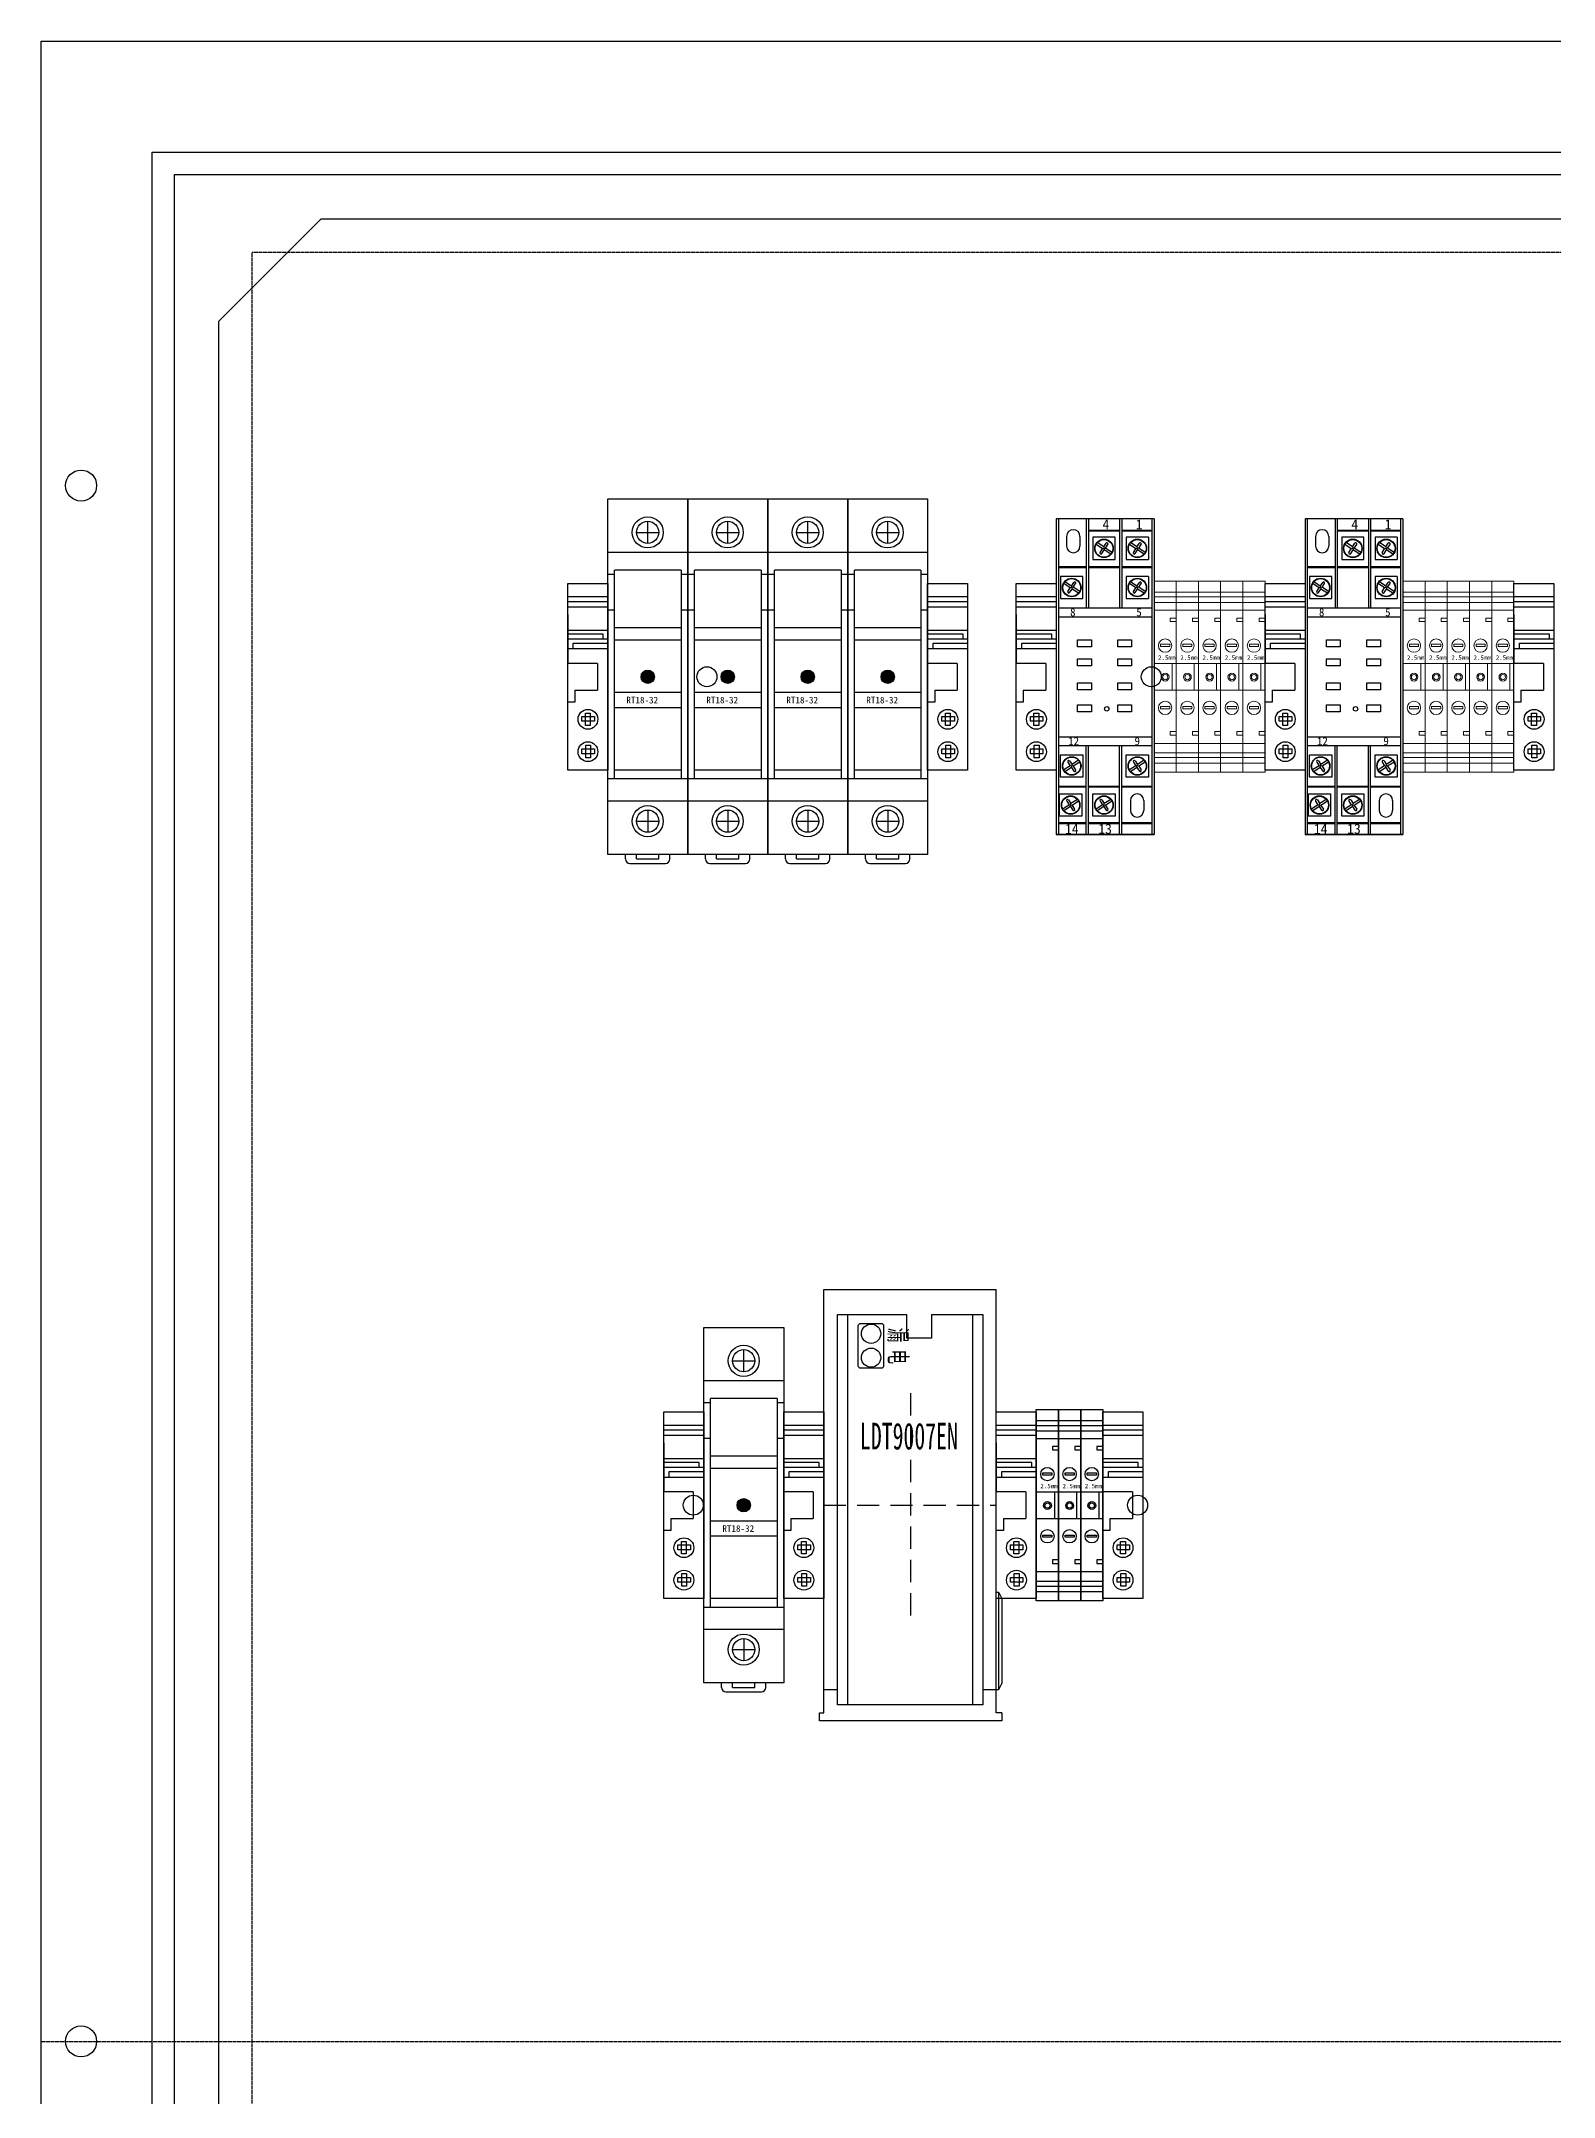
# Model space of a CAD drawing. Extents: x 990312 to 991012, y 80694 to 81594.
# Drawn here: x 990311.9 to 990652.3, y 81131.9 to 81594.4 of the extents above; entities that cross this region are included whole.
import ezdxf

# ---------------------------------------------------------------- set-up
doc = ezdxf.new("R2010")
doc.units = 0
doc.header["$MEASUREMENT"] = 0
doc.linetypes.add('DASHED', pattern=[0.75, 0.5, -0.25])
doc.linetypes.add('LYJS-XX', pattern=[0.35, 0.25, -0.1])
doc.layers.add('LY-JS-BJ', color=7, linetype='Continuous')
doc.layers.add('LY-JS-YQJ', color=7, linetype='Continuous')
doc.layers.add('LY-二次控制图', color=7, linetype='Continuous', lineweight=18)
doc.styles.add('宋体', font='', dxfattribs={"width": 0.65})
doc.styles.get('宋体').set_extended_font_data('SimSun')

# ---------------------------------------------------------------- blocks, each defined once
blk = doc.blocks.new('A$C7B1F7792')
at = {"layer": 'LY-JS-BJ', "color": 1}
blk.add_lwpolyline([(-287, 410), (287, 410), (310, 387), (310, -387), (287, -410), (-287, -410), (-310, -387), (-310, 387)], close=True, dxfattribs=at)
blk = doc.blocks.new('端子堵头')
at = {"layer": 'LY-JS-YQJ'}
for p, q in [((0, 39.03), (9, 39.03)), ((0, 37.96), (9, 37.96)), ((0, 36.73), (9, 36.73)), ((0, 35), (0, 24)), ((9, 35), (9, 24)), ((9, 34.58), (9, 33.47)), ((0, 31.48), (9, 31.48)), ((7.97, 30.59), (0, 30.59)), ((0, 29.53), (9, 29.53)), ((1.25, 27.32), (1.25, 28.56)), ((1.25, 28.56), (9, 28.56)), ((7.97, 29.53), (7.97, 30.59)), ((0, 27.32), (9, 27.32)), ((6.66, 24), (0, 24)), ((6.66, 24), (6.66, 18)), ((1.59, 15.27), (0, 15.27)), ((1.59, 18), (1.59, 15.27)), ((1.59, 18), (6.66, 18))]:
    blk.add_line(p, q, dxfattribs=at)
for points in [[(0, 42), (9, 42), (9, 0), (0, 0)], [(3.2, 12.05), (6.01, 12.05), (6.01, 10.99), (3.2, 10.99)], [(5.06, 12.84), (5.06, 10.03), (3.99, 10.03), (3.99, 12.84)], [(3.2, 4.76), (6.01, 4.76), (6.01, 3.69), (3.2, 3.69)], [(5.13, 5.6), (5.13, 2.79), (4.06, 2.79), (4.06, 5.6)]]:
    blk.add_lwpolyline(points, close=True, dxfattribs=at)
for centre in [(4.54, 11.43), (4.54, 4.14)]:
    blk.add_circle(centre, 2.23, dxfattribs=at)
blk = doc.blocks.new('RT18保险 正视图')
at = {"layer": 'LY-JS-YQJ'}
blk.add_hatch(color=1, dxfattribs=at).paths.add_polyline_path([(1.5, -40, 1), (-1.5, -40, 1)])
for p, q in [((-9, -80), (-9, 0)), ((-9, 0), (9, 0)), ((9, 0), (9, -80)), ((-2.5, -7.51), (2.5, -7.51)), ((0, -10.01), (0, -5.01)), ((9, -12.01), (-9, -12.01)), ((-7.5, -17), (-9, -17)), ((7.5, -16), (-7.5, -16)), ((-7.5, -63), (-7.5, -16)), ((7.5, -16), (7.5, -63)), ((9, -17), (7.5, -17)), ((-7.5, -25), (-9, -25)), ((9, -25), (7.5, -25)), ((7.5, -29), (-7.5, -29)), ((7.5, -31.75), (-7.5, -31.75)), ((-7.5, -43.5), (7.5, -43.5)), ((-7.5, -46.9), (7.5, -46.9)), ((9, -63), (-9, -63)), ((7.5, -61), (-7.5, -61)), ((9, -67.99), (-9, -67.99)), ((-2.5, -72.49), (2.5, -72.49)), ((0, -69.99), (0, -74.99)), ((9, -80), (-9, -80)), ((-5, -81), (-5, -80)), ((-4, -82), (4, -82)), ((-2.5, -81), (-2.5, -80)), ((-2.5, -81), (2.5, -81)), ((2.5, -81), (2.5, -80)), ((5, -81), (5, -80))]:
    blk.add_line(p, q, dxfattribs=at)
for centre, radius in [((0, -7.51), 3.5), ((0, -7.51), 2.5), ((0, -72.49), 3.5), ((0, -72.49), 2.5)]:
    blk.add_circle(centre, radius, dxfattribs=at)
at = {"layer": 'LY-JS-YQJ', "color": 1}
blk.add_circle((0, -40), 1.5, dxfattribs=at)
at = {"layer": 'LY-JS-YQJ'}
for centre, start, end in [((-4, -81), 180, 270), ((4, -81), 270, 0)]:
    blk.add_arc(centre, 1, start, end, dxfattribs=at)
at = {"layer": 'LY-JS-YQJ', "insert": (-4.8, -44.5), "char_height": 1.5, "width": 12.3, "attachment_point": 1}
blk.add_mtext('RT18-32', dxfattribs=at)
blk = doc.blocks.new('RT18-32X-6A')
at = {"layer": 'LY-JS-YQJ'}
blk.add_blockref('RT18保险 正视图', (9, 80), dxfattribs=at)
blk = doc.blocks.new('A$C6ECE46AB')
at = {"layer": 'LY-二次控制图', "lineweight": -3}
for name, p in [('RT18-32X-6A', (9, -40)), ('RT18-32X-6A', (27, -40)), ('RT18-32X-6A', (45, -40)), ('RT18-32X-6A', (63, -40)), ('端子堵头', (0, -21)), ('端子堵头', (81, -21))]:
    blk.add_blockref(name, p, dxfattribs=at)
blk = doc.blocks.new('HH52P')
at = {"layer": 'LY-JS-YQJ'}
for p, q in [((0, 71), (0, 0)), ((22, 71), (0, 71)), ((0, 71), (0, 68.5)), ((0.5, 71), (0.5, 0)), ((6.75, 71), (6.75, 51)), ((7.25, 71), (7.25, 51)), ((14.25, 71), (14.25, 51)), ((14.75, 71), (14.75, 51)), ((21.5, 71), (21.5, 0)), ((22, 71), (22, 0)), ((2.34, 67.09), (2.34, 64.88)), ((5.34, 67.09), (5.34, 64.88)), ((7.25, 68.5), (14.25, 68.5)), ((7.25, 68.3), (14.25, 68.3)), ((8.24, 66.87), (8.24, 61.87)), ((13.24, 66.87), (8.24, 66.87)), ((10.4, 64.3), (8.95, 65.27)), ((10.67, 64.71), (9.21, 65.67)), ((10.67, 64.71), (11.21, 65.53)), ((11.07, 64.44), (11.61, 65.26)), ((13.24, 61.87), (13.24, 66.87)), ((14.75, 68.5), (21.5, 68.5)), ((14.75, 68.3), (21.5, 68.3)), ((20.74, 66.87), (15.74, 66.87)), ((15.74, 66.87), (15.74, 61.87)), ((17.9, 64.3), (16.45, 65.27)), ((18.17, 64.71), (16.71, 65.67)), ((18.17, 64.71), (18.71, 65.53)), ((18.57, 64.44), (19.11, 65.26)), ((20.74, 66.87), (20.74, 61.87)), ((0.5, 60.3), (6.75, 60.3)), ((7.25, 60.3), (14.25, 60.3)), ((8.24, 61.87), (13.24, 61.87)), ((9.86, 63.48), (10.4, 64.3)), ((10.26, 63.22), (10.8, 64.04)), ((11.07, 64.44), (10.4, 64.3)), ((10.67, 64.71), (10.8, 64.04)), ((12.26, 63.08), (10.8, 64.04)), ((12.53, 63.48), (11.07, 64.44)), ((14.75, 60.3), (21.5, 60.3)), ((15.74, 61.87), (20.74, 61.87)), ((17.36, 63.48), (17.9, 64.3)), ((17.76, 63.22), (18.3, 64.04)), ((18.57, 64.44), (17.9, 64.3)), ((18.17, 64.71), (18.3, 64.04)), ((19.76, 63.08), (18.3, 64.04)), ((20.03, 63.48), (18.57, 64.44)), ((0.5, 60.1), (6.75, 60.1)), ((0.99, 58.07), (0.99, 53.07)), ((5.99, 58.07), (0.99, 58.07)), ((3.15, 55.51), (1.7, 56.47)), ((3.42, 55.91), (1.96, 56.87)), ((2.61, 54.68), (3.15, 55.51)), ((3.82, 55.64), (3.15, 55.51)), ((3.42, 55.91), (3.96, 56.73)), ((3.42, 55.91), (3.55, 55.24)), ((3.82, 55.64), (4.36, 56.46)), ((5.28, 54.68), (3.82, 55.64)), ((5.99, 53.07), (5.99, 58.07)), ((7.25, 60.1), (14.25, 60.1)), ((14.75, 60.1), (21.5, 60.1)), ((15.74, 58.07), (15.74, 53.07)), ((20.74, 58.07), (15.74, 58.07)), ((17.9, 55.51), (16.45, 56.47)), ((18.17, 55.91), (16.71, 56.87)), ((17.36, 54.68), (17.9, 55.51)), ((18.57, 55.64), (17.9, 55.51)), ((18.17, 55.91), (18.71, 56.73)), ((18.17, 55.91), (18.3, 55.24)), ((18.57, 55.64), (19.11, 56.46)), ((20.03, 54.68), (18.57, 55.64)), ((20.74, 58.07), (20.74, 53.07)), ((0.5, 51), (21.5, 51)), ((0.99, 53.07), (5.99, 53.07)), ((3.01, 54.42), (3.55, 55.24)), ((5.01, 54.28), (3.55, 55.24)), ((15.74, 53.07), (20.74, 53.07)), ((17.76, 54.42), (18.3, 55.24)), ((19.76, 54.28), (18.3, 55.24)), ((0.5, 49), (21.5, 49)), ((0.5, 22), (21.5, 22)), ((0.5, 20), (21.5, 20)), ((6.75, 0), (6.75, 20)), ((7.25, 0), (7.25, 20)), ((14.25, 0), (14.25, 20)), ((14.75, 0), (14.75, 20)), ((0.99, 17.93), (5.99, 17.93)), ((0.99, 12.93), (0.99, 17.93)), ((3.15, 15.49), (1.7, 14.53)), ((3.42, 15.09), (1.96, 14.13)), ((2.61, 16.32), (3.15, 15.49)), ((3.01, 16.58), (3.55, 15.76)), ((3.82, 15.36), (3.15, 15.49)), ((3.42, 15.09), (3.55, 15.76)), ((3.42, 15.09), (3.96, 14.27)), ((5.01, 16.72), (3.55, 15.76)), ((5.28, 16.32), (3.82, 15.36)), ((3.82, 15.36), (4.36, 14.54)), ((5.99, 17.93), (5.99, 12.93)), ((15.74, 17.93), (20.74, 17.93)), ((15.74, 12.93), (15.74, 17.93)), ((17.9, 15.49), (16.45, 14.53)), ((18.17, 15.09), (16.71, 14.13)), ((17.36, 16.32), (17.9, 15.49)), ((17.76, 16.58), (18.3, 15.76)), ((18.57, 15.36), (17.9, 15.49)), ((18.17, 15.09), (18.3, 15.76)), ((18.17, 15.09), (18.71, 14.27)), ((19.76, 16.72), (18.3, 15.76)), ((20.03, 16.32), (18.57, 15.36)), ((18.57, 15.36), (19.11, 14.54)), ((20.74, 17.93), (20.74, 12.93)), ((0.5, 10.9), (6.75, 10.9)), ((0.5, 10.7), (6.75, 10.7)), ((5.99, 12.93), (0.99, 12.93)), ((7.25, 10.9), (14.25, 10.9)), ((7.25, 10.7), (14.25, 10.7)), ((14.75, 10.9), (21.5, 10.9)), ((14.75, 10.7), (21.5, 10.7)), ((20.74, 12.93), (15.74, 12.93)), ((0.74, 9.13), (5.74, 9.13)), ((0.74, 4.13), (0.74, 9.13)), ((2.9, 6.7), (1.45, 5.73)), ((3.17, 6.29), (1.71, 5.33)), ((2.36, 7.52), (2.9, 6.7)), ((2.76, 7.78), (3.3, 6.96)), ((3.57, 6.56), (2.9, 6.7)), ((3.17, 6.29), (3.3, 6.96)), ((3.17, 6.29), (3.71, 5.47)), ((4.76, 7.92), (3.3, 6.96)), ((5.03, 7.52), (3.57, 6.56)), ((3.57, 6.56), (4.11, 5.74)), ((5.74, 9.13), (5.74, 4.13)), ((8.24, 4.13), (8.24, 9.13)), ((8.24, 9.13), (13.24, 9.13)), ((10.4, 6.7), (8.95, 5.73)), ((10.67, 6.29), (9.21, 5.33)), ((9.86, 7.52), (10.4, 6.7)), ((10.26, 7.78), (10.8, 6.96)), ((11.07, 6.56), (10.4, 6.7)), ((10.67, 6.29), (10.8, 6.96)), ((10.67, 6.29), (11.21, 5.47)), ((12.26, 7.92), (10.8, 6.96)), ((12.53, 7.52), (11.07, 6.56)), ((11.07, 6.56), (11.61, 5.74)), ((13.24, 9.13), (13.24, 4.13)), ((16.7, 7.65), (16.7, 5.44)), ((19.7, 7.65), (19.7, 5.44)), ((0, 0), (22, 0)), ((22, 0), (0, 0)), ((0.5, 2.7), (6.75, 2.7)), ((0.5, 2.5), (6.75, 2.5)), ((5.74, 4.13), (0.74, 4.13)), ((7.25, 2.7), (14.25, 2.7)), ((7.25, 2.5), (14.25, 2.5)), ((13.24, 4.13), (8.24, 4.13)), ((14.75, 2.7), (21.5, 2.7)), ((14.75, 2.5), (21.5, 2.5))]:
    blk.add_line(p, q, dxfattribs=at)
for points in [[(4.81, 43.81), (7.91, 43.81), (7.91, 42.22), (4.81, 42.22)], [(13.87, 43.81), (16.97, 43.81), (16.97, 42.22), (13.87, 42.22)], [(4.81, 39.53), (7.91, 39.53), (7.91, 37.95), (4.81, 37.95)], [(13.87, 39.53), (16.97, 39.53), (16.97, 37.95), (13.87, 37.95)], [(4.81, 34.15), (7.91, 34.15), (7.91, 32.57), (4.81, 32.57)], [(13.87, 34.15), (16.97, 34.15), (16.97, 32.57), (13.87, 32.57)], [(4.81, 29.16), (7.91, 29.16), (7.91, 27.58), (4.81, 27.58)], [(13.87, 29.16), (16.97, 29.16), (16.97, 27.58), (13.87, 27.58)]]:
    blk.add_lwpolyline(points, close=True, dxfattribs=at)
for centre, radius in [((10.74, 64.37), 2.09), ((10.74, 64.37), 2), ((18.24, 64.37), 2.09), ((18.24, 64.37), 2), ((3.49, 55.57), 2.09), ((3.49, 55.57), 2), ((18.24, 55.57), 2.09), ((18.24, 55.57), 2), ((11.36, 28.27), 0.5), ((3.49, 15.43), 2.09), ((3.49, 15.43), 2), ((18.24, 15.43), 2.09), ((18.24, 15.43), 2), ((3.24, 6.63), 2.09), ((3.24, 6.63), 2), ((10.74, 6.63), 2.09), ((10.74, 6.63), 2)]:
    blk.add_circle(centre, radius, dxfattribs=at)
for centre, radius, start, end in [((3.84, 67.09), 1.5, 0, 180), ((3.84, 64.88), 1.5, 180, 0), ((11.41, 65.39), 0.24, 326.5949, 146.5949), ((18.91, 65.39), 0.24, 326.5949, 146.5949), ((10.06, 63.35), 0.24, 146.5949, 326.5949), ((17.56, 63.35), 0.24, 146.5949, 326.5949), ((4.16, 56.6), 0.24, 326.5949, 146.5949), ((18.91, 56.6), 0.24, 326.5949, 146.5949), ((2.81, 54.55), 0.24, 146.5949, 326.5949), ((17.56, 54.55), 0.24, 146.5949, 326.5949), ((2.81, 16.45), 0.24, 33.4051, 213.4051), ((4.16, 14.4), 0.24, 213.4051, 33.4051), ((17.56, 16.45), 0.24, 33.4051, 213.4051), ((18.91, 14.4), 0.24, 213.4051, 33.4051), ((2.56, 7.65), 0.24, 33.4051, 213.4051), ((3.91, 5.61), 0.24, 213.4051, 33.4051), ((10.06, 7.65), 0.24, 33.4051, 213.4051), ((11.41, 5.61), 0.24, 213.4051, 33.4051), ((18.2, 7.65), 1.5, 0, 180), ((18.2, 5.44), 1.5, 180, 0)]:
    blk.add_arc(centre, radius, start, end, dxfattribs=at)
for s, insert, char_height, width, attachment_point in [('{\\fSimSun|b0|i0|c134|p2;4}', (10.4, 70.88), 2.25, 1.0919, 1), ('{\\fSimSun|b0|i0|c134|p2;1}', (17.9, 70.88), 2.25, 1.0919, 1), ('{\\fSimSun|b0|i0|c134|p2;8}', (3.12, 50.91), 1.8, 0.8735, 1), ('{\\fSimSun|b0|i0|c134|p2;5}', (18.02, 50.91), 1.8, 0.8735, 1), ('{\\fSimSun|b0|i0|c134|p2;12}', (2.68, 21.91), 1.8, 0.8735, 1), ('{\\fSimSun|b0|i0|c134|p2;9}', (17.62, 21.91), 1.8, 0.8735, 1), ('{\\fSimSun|b0|i0|c134|p2;14}', (1.97, 0.12), 2.25, 1.0919, 7), ('{\\fSimSun|b0|i0|c134|p2;13}', (9.47, 0.12), 2.25, 1.0919, 7)]:
    blk.add_mtext(s, dxfattribs=dict(at, insert=insert, char_height=char_height, width=width, attachment_point=attachment_point))
blk = doc.blocks.new('A$C567806E4')
for p, q in [((0, 40.53), (5, 40.53)), ((0, 39.46), (5, 39.46)), ((0, 38.23), (5, 38.23)), ((5, 40.53), (10, 40.53)), ((5, 39.46), (10, 39.46)), ((5, 38.23), (10, 38.23)), ((10, 40.53), (15, 40.53)), ((10, 39.46), (15, 39.46)), ((10, 38.23), (15, 38.23)), ((15, 40.53), (20, 40.53)), ((15, 39.46), (20, 39.46)), ((15, 38.23), (20, 38.23)), ((20, 40.53), (25, 40.53)), ((20, 39.46), (25, 39.46)), ((20, 38.23), (25, 38.23)), ((5, 34.71), (3.66, 34.71)), ((3.66, 34.71), (3.66, 33.93)), ((3.66, 33.93), (5, 33.93)), ((5, 33.93), (5, 32.82)), ((10, 34.71), (8.66, 34.71)), ((8.66, 34.71), (8.66, 33.93)), ((8.66, 33.93), (10, 33.93)), ((10, 33.93), (10, 32.82)), ((15, 34.71), (13.66, 34.71)), ((13.66, 34.71), (13.66, 33.93)), ((13.66, 33.93), (15, 33.93)), ((15, 33.93), (15, 32.82)), ((20, 34.71), (18.66, 34.71)), ((18.66, 34.71), (18.66, 33.93)), ((18.66, 33.93), (20, 33.93)), ((20, 33.93), (20, 32.82)), ((25, 34.71), (23.66, 34.71)), ((23.66, 34.71), (23.66, 33.93)), ((23.66, 33.93), (25, 33.93)), ((25, 33.93), (25, 32.82)), ((0, 24.5), (5, 24.5)), ((4.07, 24.5), (4.07, 18.5)), ((5, 24.5), (10, 24.5)), ((9.07, 24.5), (9.07, 18.5)), ((10, 24.5), (15, 24.5)), ((14.07, 24.5), (14.07, 18.5)), ((15, 24.5), (20, 24.5)), ((19.07, 24.5), (19.07, 18.5)), ((20, 24.5), (25, 24.5)), ((24.07, 24.5), (24.07, 18.5)), ((0, 18.5), (5, 18.5)), ((5, 18.5), (10, 18.5)), ((10, 18.5), (15, 18.5)), ((15, 18.5), (20, 18.5)), ((20, 18.5), (25, 18.5)), ((5, 9.17), (3.66, 9.17)), ((3.66, 9.17), (3.66, 8.39)), ((3.66, 8.39), (5, 8.39)), ((10, 9.17), (8.66, 9.17)), ((8.66, 9.17), (8.66, 8.39)), ((8.66, 8.39), (10, 8.39)), ((15, 9.17), (13.66, 9.17)), ((13.66, 9.17), (13.66, 8.39)), ((13.66, 8.39), (15, 8.39)), ((20, 9.17), (18.66, 9.17)), ((18.66, 9.17), (18.66, 8.39)), ((18.66, 8.39), (20, 8.39)), ((25, 9.17), (23.66, 9.17)), ((23.66, 9.17), (23.66, 8.39)), ((23.66, 8.39), (25, 8.39)), ((0, 4.38), (5, 4.38)), ((0, 3.31), (5, 3.31)), ((0, 2.08), (5, 2.08)), ((5, 4.38), (10, 4.38)), ((5, 3.31), (10, 3.31)), ((5, 2.08), (10, 2.08)), ((10, 4.38), (15, 4.38)), ((10, 3.31), (15, 3.31)), ((10, 2.08), (15, 2.08)), ((15, 4.38), (20, 4.38)), ((15, 3.31), (20, 3.31)), ((15, 2.08), (20, 2.08)), ((20, 4.38), (25, 4.38)), ((20, 3.31), (25, 3.31)), ((20, 2.08), (25, 2.08))]:
    blk.add_line(p, q)
for points in [[(0, 43), (5, 43), (5, 0), (0, 0)], [(5, 43), (10, 43), (10, 0), (5, 0)], [(10, 43), (15, 43), (15, 0), (10, 0)], [(15, 43), (20, 43), (20, 0), (15, 0)], [(20, 43), (25, 43), (25, 0), (20, 0)], [(0, 36.5), (5, 36.5), (5, 6.5), (0, 6.5)], [(5, 36.5), (10, 36.5), (10, 6.5), (5, 6.5)], [(10, 36.5), (15, 36.5), (15, 6.5), (10, 6.5)], [(15, 36.5), (20, 36.5), (20, 6.5), (15, 6.5)], [(20, 36.5), (25, 36.5), (25, 6.5), (20, 6.5)], [(1.47, 28.8), (3.53, 28.8), (3.53, 28.29), (1.47, 28.29)], [(6.47, 28.8), (8.53, 28.8), (8.53, 28.29), (6.47, 28.29)], [(11.47, 28.8), (13.53, 28.8), (13.53, 28.29), (11.47, 28.29)], [(16.47, 28.8), (18.53, 28.8), (18.53, 28.29), (16.47, 28.29)], [(21.47, 28.8), (23.53, 28.8), (23.53, 28.29), (21.47, 28.29)], [(1.47, 14.79), (3.53, 14.79), (3.53, 14.27), (1.47, 14.27)], [(6.47, 14.79), (8.53, 14.79), (8.53, 14.27), (6.47, 14.27)], [(11.47, 14.79), (13.53, 14.79), (13.53, 14.27), (11.47, 14.27)], [(16.47, 14.79), (18.53, 14.79), (18.53, 14.27), (16.47, 14.27)], [(21.47, 14.79), (23.53, 14.79), (23.53, 14.27), (21.47, 14.27)]]:
    blk.add_lwpolyline(points, close=True)
for centre, radius in [((2.5, 28.5), 1.5), ((7.5, 28.5), 1.5), ((12.5, 28.5), 1.5), ((17.5, 28.5), 1.5), ((22.5, 28.5), 1.5), ((2.52, 21.42), 0.879), ((2.52, 21.42), 0.879), ((2.52, 21.42), 0.59), ((7.52, 21.42), 0.879), ((7.52, 21.42), 0.879), ((7.52, 21.42), 0.59), ((12.52, 21.42), 0.879), ((12.52, 21.42), 0.879), ((12.52, 21.42), 0.59), ((17.52, 21.42), 0.879), ((17.52, 21.42), 0.879), ((17.52, 21.42), 0.59), ((22.52, 21.42), 0.879), ((22.52, 21.42), 0.879), ((22.52, 21.42), 0.59), ((2.5, 14.5), 1.5), ((7.5, 14.5), 1.5), ((12.5, 14.5), 1.5), ((17.5, 14.5), 1.5), ((22.5, 14.5), 1.5)]:
    blk.add_circle(centre, radius)
at = {"char_height": 1, "width": 2.5692, "attachment_point": 1}
for insert in [(0.91, 26.31), (5.91, 26.31), (10.91, 26.31), (15.91, 26.31), (20.91, 26.31)]:
    blk.add_mtext('2.5mm', dxfattribs=dict(at, insert=insert))
blk = doc.blocks.new('A$C4B0B1584')
at = {"layer": 'LY-二次控制图', "color": 0, "lineweight": -3}
for name, p in [('HH52P', (9, -35.5)), ('A$C567806E4', (31, -21.5))]:
    blk.add_blockref(name, p, dxfattribs=at)
at = {"layer": 'LY-二次控制图', "lineweight": -3}
for p in [(0, -21), (56, -21)]:
    blk.add_blockref('端子堵头', p, dxfattribs=at)
blk = doc.blocks.new('A$C63FD753C')
at = {"layer": 'LY-JS-YQJ'}
for p, q in [((9, 19.03), (14, 19.03)), ((14, 19.03), (19, 19.03)), ((9, 17.96), (14, 17.96)), ((9, 16.73), (14, 16.73)), ((14, 17.96), (19, 17.96)), ((14, 16.73), (19, 16.73)), ((14, 13.21), (12.66, 13.21)), ((12.66, 13.21), (12.66, 12.43)), ((12.66, 12.43), (14, 12.43)), ((19, 13.21), (17.66, 13.21)), ((17.66, 13.21), (17.66, 12.43)), ((17.66, 12.43), (19, 12.43)), ((9, 3), (14, 3)), ((13.07, 3), (13.07, -3)), ((14, 3), (19, 3)), ((18.07, 3), (18.07, -3)), ((9, -3), (14, -3)), ((14, -3), (19, -3)), ((14, -12.33), (12.66, -12.33)), ((12.66, -12.33), (12.66, -13.11)), ((12.66, -13.11), (14, -13.11)), ((19, -12.33), (17.66, -12.33)), ((17.66, -12.33), (17.66, -13.11)), ((17.66, -13.11), (19, -13.11)), ((9, -17.12), (14, -17.12)), ((9, -18.19), (14, -18.19)), ((14, -17.12), (19, -17.12)), ((14, -18.19), (19, -18.19)), ((9, -19.42), (14, -19.42)), ((14, -19.42), (19, -19.42))]:
    blk.add_line(p, q, dxfattribs=at)
at = {"layer": 'LY-JS-YQJ', "color": 30, "true_color": 0xf8991e}
for p, q in [((19, 19.03), (24, 19.03)), ((19, 17.96), (24, 17.96)), ((19, 16.73), (24, 16.73)), ((19, 12.43), (19, 11.32)), ((24, 13.21), (22.66, 13.21)), ((22.66, 13.21), (22.66, 12.43)), ((22.66, 12.43), (24, 12.43)), ((24, 12.43), (24, 11.32)), ((19, 3), (24, 3)), ((23.07, 3), (23.07, -3)), ((19, -3), (24, -3)), ((24, -12.33), (22.66, -12.33)), ((22.66, -12.33), (22.66, -13.11)), ((22.66, -13.11), (24, -13.11)), ((19, -17.12), (24, -17.12)), ((19, -18.19), (24, -18.19)), ((19, -19.42), (24, -19.42))]:
    blk.add_line(p, q, dxfattribs=at)
at = {"layer": 'LY-JS-YQJ'}
for points in [[(9, 21.5), (14, 21.5), (14, -21.5), (9, -21.5)], [(14, 21.5), (19, 21.5), (19, -21.5), (14, -21.5)], [(9, 15), (14, 15), (14, -15), (9, -15)], [(14, 15), (19, 15), (19, -15), (14, -15)], [(10.47, 7.3), (12.53, 7.3), (12.53, 6.79), (10.47, 6.79)], [(15.47, 7.3), (17.53, 7.3), (17.53, 6.79), (15.47, 6.79)], [(10.47, -6.71), (12.53, -6.71), (12.53, -7.23), (10.47, -7.23)], [(15.47, -6.71), (17.53, -6.71), (17.53, -7.23), (15.47, -7.23)]]:
    blk.add_lwpolyline(points, close=True, dxfattribs=at)
at = {"layer": 'LY-JS-YQJ', "color": 30, "true_color": 0xf8991e}
for points in [[(19, 21.5), (24, 21.5), (24, -21.5), (19, -21.5)], [(19, 15), (24, 15), (24, -15), (19, -15)], [(20.47, 7.3), (22.53, 7.3), (22.53, 6.79), (20.47, 6.79)], [(20.47, -6.71), (22.53, -6.71), (22.53, -7.23), (20.47, -7.23)]]:
    blk.add_lwpolyline(points, close=True, dxfattribs=at)
at = {"layer": 'LY-JS-YQJ'}
for centre, radius in [((11.5, 7), 1.5), ((16.5, 7), 1.5), ((11.52, -0.08), 0.879), ((11.52, -0.08), 0.879), ((11.52, -0.08), 0.59), ((16.52, -0.08), 0.879), ((16.52, -0.08), 0.879), ((16.52, -0.08), 0.59), ((11.5, -7), 1.5), ((16.5, -7), 1.5)]:
    blk.add_circle(centre, radius, dxfattribs=at)
at = {"layer": 'LY-JS-YQJ', "color": 30, "true_color": 0xf8991e}
for centre, radius in [((21.5, 7), 1.5), ((21.52, -0.08), 0.879), ((21.52, -0.08), 0.879), ((21.52, -0.08), 0.59), ((21.5, -7), 1.5)]:
    blk.add_circle(centre, radius, dxfattribs=at)
at = {"layer": 'LY-JS-YQJ', "lineweight": -3}
for p in [(0, -21), (24, -21)]:
    blk.add_blockref('端子堵头', p, dxfattribs=at)
at = {"layer": 'LY-JS-YQJ', "char_height": 1, "width": 2.5692, "attachment_point": 1}
for insert in [(9.91, 4.81), (14.91, 4.81)]:
    blk.add_mtext('2.5mm', dxfattribs=dict(at, insert=insert))
at = {"layer": 'LY-JS-YQJ', "color": 30, "true_color": 0xf8991e, "insert": (19.91, 4.81), "char_height": 1, "width": 2.5692, "attachment_point": 1}
blk.add_mtext('2.5mm', dxfattribs=at)
blk = doc.blocks.new('A$C51D46E35')
at = {"layer": 'LY-二次控制图', "lineweight": -3}
for name, p in [('RT18-32X-6A', (9, -40)), ('端子堵头', (0, -21)), ('端子堵头', (27, -21))]:
    blk.add_blockref(name, p, dxfattribs=at)
blk = doc.blocks.new('火灾LDT9007EN')
at = {"color": 4}
for p, q in [((0, -46.7), (0, 48.5)), ((38.84, -46.75), (38.84, 48.5)), ((5.37, 42.91), (5.37, -44.94)), ((33.46, 42.91), (33.46, -44.94)), ((39.4, -19.63), (38.84, -19.63)), ((39.4, -41.49), (39.4, -19.63)), ((39.4, -19.63), (40.07, -21.01)), ((0, -41.47), (3.08, -41.47)), ((35.82, -41.49), (39.4, -41.49)), ((39.4, -41.49), (40.07, -40.1)), ((-0.93, -46.7), (0, -46.7)), ((40.07, -46.75), (38.84, -46.75))]:
    blk.add_line(p, q, dxfattribs=at)
at = {"color": 1, "linetype": 'DASHED', "ltscale": 10}
for p, q in [((19.57, 25.2), (19.57, -25.2)), ((0, 0), (38.84, 0))]:
    blk.add_line(p, q, dxfattribs=at)
at = {"color": 4}
for points in [[(0, 48.5), (38.84, 48.5)], [(24.28, 42.91), (35.82, 42.91), (35.82, -44.94), (3.08, -44.94), (3.08, 42.91), (18.72, 42.91)], [(24.28, 42.91), (24.28, 37.61), (18.72, 37.61), (18.72, 42.91)], [(40.07, -21.01), (40.07, -40.1)], [(40.07, -46.75), (40.07, -48.5), (-0.93, -48.5), (-0.93, -46.7)]]:
    blk.add_lwpolyline(points, dxfattribs=at)
blk.add_lwpolyline([(8.35, 40.9), (12.92, 40.9, -0.414214), (13.48, 40.34), (13.48, 31.36, -0.414214), (12.92, 30.8), (8.35, 30.8, -0.414214), (7.79, 31.36), (7.79, 40.34, -0.414214)], format="xyb", close=True, dxfattribs=at)
for centre in [(10.67, 38.58), (10.67, 33.19)]:
    blk.add_circle(centre, 2.17, dxfattribs=at)
at = {"color": 4, "style": '宋体', "width": 0.6}
blk.add_text('漏 电', height=4, rotation=270, dxfattribs=at).set_placement((14.76, 39.92))
at = {"color": 2, "style": '宋体', "width": 0.6}
blk.add_text('LDT9007EN', height=6, dxfattribs=at).set_placement((8.16, 12.54))

msp = doc.modelspace()

# ---------------------------------------------------------------- linework, layer by layer
at = {"color": 6}
for centre in [(990461.7, 81451.39), (990561.7, 81451.39), (990458.63, 81265.01), (990558.63, 81265.01)]:
    msp.add_circle(centre, 2.25, dxfattribs=at)
at = {"layer": 'LY-JS-BJ', "color": 4, "linetype": 'LYJS-XX', "lineweight": -3}
msp.add_line((990311.85, 81144.39), (991011.85, 81144.39), dxfattribs=at)
at = {"layer": 'LY-JS-BJ', "color": 0, "lineweight": -3, "ltscale": 2}
for points in [[(990311.85, 81594.39), (991011.85, 81594.39), (991011.85, 80694.39), (990311.85, 80694.39)], [(990336.85, 81569.39), (990986.85, 81569.39), (990986.85, 80719.39), (990336.85, 80719.39)], [(990341.85, 81564.39), (990981.85, 81564.39), (990981.85, 80724.39), (990341.85, 80724.39)]]:
    msp.add_lwpolyline(points, close=True, dxfattribs=at)
at = {"layer": 'LY-JS-BJ', "color": 4, "linetype": 'LYJS-XX', "lineweight": -3}
msp.add_lwpolyline([(990359.35, 81546.89), (990964.35, 81546.89), (990964.35, 80741.89), (990359.35, 80741.89)], close=True, dxfattribs=at)
at = {"layer": 'LY-JS-BJ', "color": 0, "lineweight": -3}
for centre in [(990320.85, 81494.39), (990320.85, 81144.39)]:
    msp.add_circle(centre, 3.5, dxfattribs=at)

# ---------------------------------------------------------------- block references
at = {"color": 2}
msp.add_blockref('火灾LDT9007EN', (990487.97, 81265.01), dxfattribs=at)
at = {"layer": 'LY-JS-BJ', "color": 0, "lineweight": -3}
msp.add_blockref('A$C7B1F7792', (990661.85, 81144.39), dxfattribs=at)
at = {"layer": 'LY-二次控制图', "color": 0, "lineweight": -3}
for name, p in [('A$C6ECE46AB', (990430.37, 81451.39)), ('A$C4B0B1584', (990531.31, 81451.39)), ('A$C4B0B1584', (990587.31, 81451.39)), ('A$C51D46E35', (990451.97, 81265.01)), ('A$C63FD753C', (990526.81, 81265.01))]:
    msp.add_blockref(name, p, dxfattribs=at)

doc.saveas('drawing.dxf')
